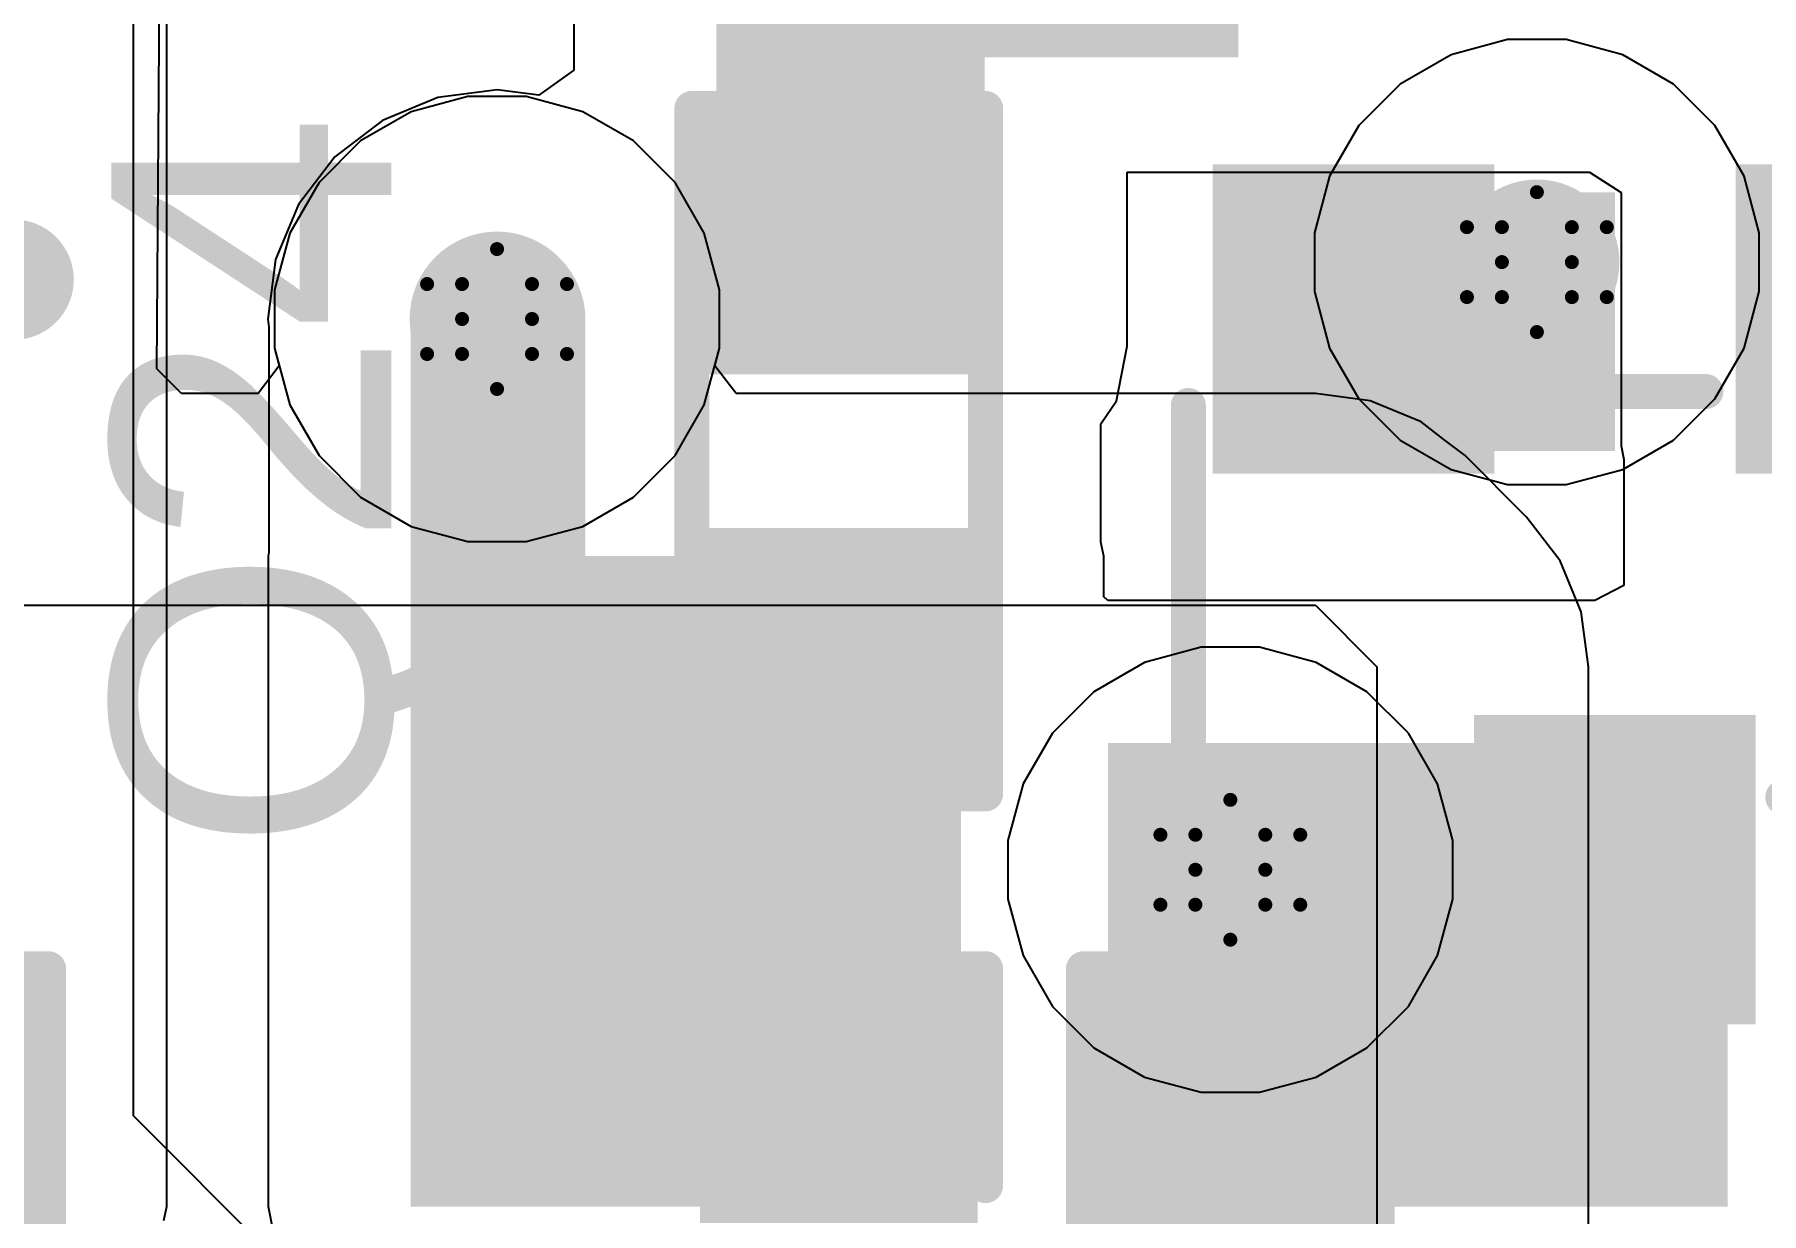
# Model space of a CAD drawing. Header units: inches. Extents: x -3 to 5437, y -3 to 5435.
# Drawn here: x 142.06 to 148.33, y 35.43 to 39.72 of the extents above; entities that cross this region are included whole.
import ezdxf

# ---------------------------------------------------------------- set-up
doc = ezdxf.new("R2010")
doc.units = ezdxf.units.IN
for name, color, linetype in [('Bottom Layer', 5, 'Continuous'), ('Bottom Solder', 6, 'Continuous'), ('Drill Drawing', 1, 'Continuous'), ('GND', 16, 'Continuous'), ('PWR', 76, 'Continuous'), ('Top Layer', 1, 'Continuous'), ('Top Overlay', 2, 'Continuous'), ('Top Paste', 8, 'Continuous'), ('Top Solder', 216, 'Continuous'), ('Via Holes', 16, 'Continuous')]:
    doc.layers.add(name, color=color, linetype=linetype)
doc.styles.add('Arial', font='', dxfattribs={"height": 0.2})
doc.styles.get('Arial').set_extended_font_data('Arial')

# ---------------------------------------------------------------- blocks, each defined once
blk = doc.blocks.new('RES_0603_290')
at = {"layer": 'Top Layer'}
for points in [[(-0.381, 0.4445), (-0.381, -0.4445), (-1.143, -0.4445), (-1.143, 0.4445)], [(1.143, 0.4445), (1.143, -0.4445), (0.381, -0.4445), (0.381, 0.4445)]]:
    blk.add_hatch(color=1, dxfattribs=at).paths.add_polyline_path(points)
at = {"layer": 'Top Paste'}
for points in [[(-0.381, 0.4445), (-0.381, -0.4445), (-1.143, -0.4445), (-1.143, 0.4445)], [(1.143, 0.4445), (1.143, -0.4445), (0.381, -0.4445), (0.381, 0.4445)]]:
    blk.add_hatch(color=8, dxfattribs=at).paths.add_polyline_path(points)
at = {"layer": 'Top Solder'}
for points in [[(-0.2794, 0.5461), (-0.2794, -0.5461), (-1.2446, -0.5461), (-1.2446, 0.5461)], [(1.2446, 0.5461), (1.2446, -0.5461), (0.2794, -0.5461), (0.2794, 0.5461)]]:
    blk.add_hatch(color=216, dxfattribs=at).paths.add_polyline_path(points)
at = {"layer": 'Top Overlay'}
for points in [[(-1.2446, -0.5334, 0.127, 0.127, 0), (-1.2446, 0.5334, 0.127, 0.127, 0)], [(1.2446, 0.5334, 0.127, 0.127, 0), (-1.2446, 0.5334, 0.127, 0.127, 0)], [(1.2446, -0.5334, 0.127, 0.127, 0), (1.2446, 0.5334, 0.127, 0.127, 0)], [(1.2446, -0.5334, 0.127, 0.127, 0), (-1.2446, -0.5334, 0.127, 0.127, 0)]]:
    blk.add_lwpolyline(points, format="xyseb", dxfattribs=at)
for points in [[(-1.27635, 0.5334, 0.0635, 0.0635, 1), (-1.21285, 0.5334, 0.0635, 0.0635, 1)], [(-1.27635, 0.5334, 0.0635, 0.0635, 1), (-1.21285, 0.5334, 0.0635, 0.0635, 1)], [(1.21285, 0.5334, 0.0635, 0.0635, 1), (1.27635, 0.5334, 0.0635, 0.0635, 1)], [(1.21285, 0.5334, 0.0635, 0.0635, 1), (1.27635, 0.5334, 0.0635, 0.0635, 1)], [(-1.27635, -0.5334, 0.0635, 0.0635, 1), (-1.21285, -0.5334, 0.0635, 0.0635, 1)], [(-1.27635, -0.5334, 0.0635, 0.0635, 1), (-1.21285, -0.5334, 0.0635, 0.0635, 1)], [(1.21285, -0.5334, 0.0635, 0.0635, 1), (1.27635, -0.5334, 0.0635, 0.0635, 1)], [(1.21285, -0.5334, 0.0635, 0.0635, 1), (1.27635, -0.5334, 0.0635, 0.0635, 1)]]:
    blk.add_lwpolyline(points, format="xyseb", close=True, dxfattribs=at)
blk = doc.blocks.new('SOT_23_315')
at = {"layer": 'Top Layer'}
for points in [[(-0.41, 1.46), (0.41, 1.46), (0.41, 0.54), (-0.41, 0.54)], [(-1.36, -0.54), (-0.54, -0.54), (-0.54, -1.46), (-1.36, -1.46)], [(0.54, -0.54), (1.36, -0.54), (1.36, -1.46), (0.54, -1.46)]]:
    blk.add_hatch(color=1, dxfattribs=at).paths.add_polyline_path(points)
at = {"layer": 'Top Paste'}
for points in [[(-0.41, 1.46), (0.41, 1.46), (0.41, 0.54), (-0.41, 0.54)], [(-1.36, -0.54), (-0.54, -0.54), (-0.54, -1.46), (-1.36, -1.46)], [(0.54, -0.54), (1.36, -0.54), (1.36, -1.46), (0.54, -1.46)]]:
    blk.add_hatch(color=8, dxfattribs=at).paths.add_polyline_path(points)
at = {"layer": 'Top Solder'}
for points in [[(-0.5116, 1.5616), (0.5116, 1.5616), (0.5116, 0.4384), (-0.5116, 0.4384)], [(-1.4616, -0.4384), (-0.4384, -0.4384), (-0.4384, -1.5616), (-1.4616, -1.5616)], [(0.4384, -0.4384), (1.4616, -0.4384), (1.4616, -1.5616), (0.4384, -1.5616)]]:
    blk.add_hatch(color=216, dxfattribs=at).paths.add_polyline_path(points)
at = {"layer": 'Top Overlay'}
for points in [[(-0.6096, 0.7366, 0.127, 0.127, 0), (-1.5494, 0.7366, 0.127, 0.127, 0)], [(-1.5494, 0.7366, 0.127, 0.127, 0), (-1.5494, -0.6858, 0.127, 0.127, 0)], [(1.5494, 0.7366, 0.127, 0.127, 0), (0.6096, 0.7366, 0.127, 0.127, 0)], [(1.5494, 0.7366, 0.127, 0.127, 0), (1.5494, -0.6858, 0.127, 0.127, 0)], [(0.3302, -0.7366, 0.127, 0.127, 0), (-0.3302, -0.7366, 0.127, 0.127, 0)]]:
    blk.add_lwpolyline(points, format="xyseb", dxfattribs=at)
for points in [[(-1.5812, 0.7366, 0.0635, 0.0635, 1), (-1.5176, 0.7366, 0.0635, 0.0635, 1)], [(-1.5812, 0.7366, 0.0635, 0.0635, 1), (-1.5176, 0.7366, 0.0635, 0.0635, 1)], [(-0.6413, 0.7366, 0.0635, 0.0635, 1), (-0.5778, 0.7366, 0.0635, 0.0635, 1)], [(0.5778, 0.7366, 0.0635, 0.0635, 1), (0.6413, 0.7366, 0.0635, 0.0635, 1)], [(1.5176, 0.7366, 0.0635, 0.0635, 1), (1.5812, 0.7366, 0.0635, 0.0635, 1)], [(1.5176, 0.7366, 0.0635, 0.0635, 1), (1.5812, 0.7366, 0.0635, 0.0635, 1)], [(-1.5812, -0.6858, 0.0635, 0.0635, 1), (-1.5176, -0.6858, 0.0635, 0.0635, 1)], [(1.5176, -0.6858, 0.0635, 0.0635, 1), (1.5812, -0.6858, 0.0635, 0.0635, 1)], [(-0.3619, -0.7366, 0.0635, 0.0635, 1), (-0.2984, -0.7366, 0.0635, 0.0635, 1)], [(0.2984, -0.7366, 0.0635, 0.0635, 1), (0.3619, -0.7366, 0.0635, 0.0635, 1)], [(-1.6356, -1.143, 0.254, 0.254, 1), (-1.8188, -1.143, 0.254, 0.254, 1)], [(-1.8823, -1.143, 0.127, 0.127, 1), (-1.7553, -1.143, 0.127, 0.127, 1)], [(-1.6991, -1.143, 0.127, 0.127, 1), (-1.5721, -1.143, 0.127, 0.127, 1)]]:
    blk.add_lwpolyline(points, format="xyseb", close=True, dxfattribs=at)
blk = doc.blocks.new('SOT_23_316')
at = {"layer": 'Top Layer'}
for points in [[(-0.41, 1.46), (0.41, 1.46), (0.41, 0.54), (-0.41, 0.54)], [(-1.36, -0.54), (-0.54, -0.54), (-0.54, -1.46), (-1.36, -1.46)], [(0.54, -0.54), (1.36, -0.54), (1.36, -1.46), (0.54, -1.46)]]:
    blk.add_hatch(color=1, dxfattribs=at).paths.add_polyline_path(points)
at = {"layer": 'Top Paste'}
for points in [[(-0.41, 1.46), (0.41, 1.46), (0.41, 0.54), (-0.41, 0.54)], [(-1.36, -0.54), (-0.54, -0.54), (-0.54, -1.46), (-1.36, -1.46)], [(0.54, -0.54), (1.36, -0.54), (1.36, -1.46), (0.54, -1.46)]]:
    blk.add_hatch(color=8, dxfattribs=at).paths.add_polyline_path(points)
at = {"layer": 'Top Solder'}
for points in [[(-0.5116, 1.5616), (0.5116, 1.5616), (0.5116, 0.4384), (-0.5116, 0.4384)], [(-1.4616, -0.4384), (-0.4384, -0.4384), (-0.4384, -1.5616), (-1.4616, -1.5616)], [(0.4384, -0.4384), (1.4616, -0.4384), (1.4616, -1.5616), (0.4384, -1.5616)]]:
    blk.add_hatch(color=216, dxfattribs=at).paths.add_polyline_path(points)
at = {"layer": 'Top Overlay'}
for points in [[(-0.6096, 0.7366, 0.127, 0.127, 0), (-1.5494, 0.7366, 0.127, 0.127, 0)], [(-1.5494, 0.7366, 0.127, 0.127, 0), (-1.5494, -0.6858, 0.127, 0.127, 0)], [(1.5494, 0.7366, 0.127, 0.127, 0), (0.6096, 0.7366, 0.127, 0.127, 0)], [(1.5494, 0.7366, 0.127, 0.127, 0), (1.5494, -0.6858, 0.127, 0.127, 0)], [(0.3302, -0.7366, 0.127, 0.127, 0), (-0.3302, -0.7366, 0.127, 0.127, 0)]]:
    blk.add_lwpolyline(points, format="xyseb", dxfattribs=at)
for points in [[(-1.5812, 0.7366, 0.0635, 0.0635, 1), (-1.5176, 0.7366, 0.0635, 0.0635, 1)], [(-1.5812, 0.7366, 0.0635, 0.0635, 1), (-1.5176, 0.7366, 0.0635, 0.0635, 1)], [(-0.6413, 0.7366, 0.0635, 0.0635, 1), (-0.5778, 0.7366, 0.0635, 0.0635, 1)], [(0.5778, 0.7366, 0.0635, 0.0635, 1), (0.6413, 0.7366, 0.0635, 0.0635, 1)], [(1.5176, 0.7366, 0.0635, 0.0635, 1), (1.5812, 0.7366, 0.0635, 0.0635, 1)], [(1.5176, 0.7366, 0.0635, 0.0635, 1), (1.5812, 0.7366, 0.0635, 0.0635, 1)], [(-1.5812, -0.6858, 0.0635, 0.0635, 1), (-1.5176, -0.6858, 0.0635, 0.0635, 1)], [(1.5176, -0.6858, 0.0635, 0.0635, 1), (1.5812, -0.6858, 0.0635, 0.0635, 1)], [(-0.3619, -0.7366, 0.0635, 0.0635, 1), (-0.2984, -0.7366, 0.0635, 0.0635, 1)], [(0.2984, -0.7366, 0.0635, 0.0635, 1), (0.3619, -0.7366, 0.0635, 0.0635, 1)], [(-1.6356, -1.143, 0.254, 0.254, 1), (-1.8188, -1.143, 0.254, 0.254, 1)], [(-1.8823, -1.143, 0.127, 0.127, 1), (-1.7553, -1.143, 0.127, 0.127, 1)], [(-1.6991, -1.143, 0.127, 0.127, 1), (-1.5721, -1.143, 0.127, 0.127, 1)]]:
    blk.add_lwpolyline(points, format="xyseb", close=True, dxfattribs=at)
blk = doc.blocks.new('SOT_23_403')
at = {"layer": 'Top Layer'}
for points in [[(-0.41, 1.46), (0.41, 1.46), (0.41, 0.54), (-0.41, 0.54)], [(-1.36, -0.54), (-0.54, -0.54), (-0.54, -1.46), (-1.36, -1.46)], [(0.54, -0.54), (1.36, -0.54), (1.36, -1.46), (0.54, -1.46)]]:
    blk.add_hatch(color=1, dxfattribs=at).paths.add_polyline_path(points)
at = {"layer": 'Top Paste'}
for points in [[(-0.41, 1.46), (0.41, 1.46), (0.41, 0.54), (-0.41, 0.54)], [(-1.36, -0.54), (-0.54, -0.54), (-0.54, -1.46), (-1.36, -1.46)], [(0.54, -0.54), (1.36, -0.54), (1.36, -1.46), (0.54, -1.46)]]:
    blk.add_hatch(color=8, dxfattribs=at).paths.add_polyline_path(points)
at = {"layer": 'Top Solder'}
for points in [[(-0.5116, 1.5616), (0.5116, 1.5616), (0.5116, 0.4384), (-0.5116, 0.4384)], [(-1.4616, -0.4384), (-0.4384, -0.4384), (-0.4384, -1.5616), (-1.4616, -1.5616)], [(0.4384, -0.4384), (1.4616, -0.4384), (1.4616, -1.5616), (0.4384, -1.5616)]]:
    blk.add_hatch(color=216, dxfattribs=at).paths.add_polyline_path(points)
at = {"layer": 'Top Overlay'}
for points in [[(-0.6096, 0.7366, 0.127, 0.127, 0), (-1.5494, 0.7366, 0.127, 0.127, 0)], [(-1.5494, 0.7366, 0.127, 0.127, 0), (-1.5494, -0.6858, 0.127, 0.127, 0)], [(1.5494, 0.7366, 0.127, 0.127, 0), (0.6096, 0.7366, 0.127, 0.127, 0)], [(1.5494, 0.7366, 0.127, 0.127, 0), (1.5494, -0.6858, 0.127, 0.127, 0)], [(0.3302, -0.7366, 0.127, 0.127, 0), (-0.3302, -0.7366, 0.127, 0.127, 0)]]:
    blk.add_lwpolyline(points, format="xyseb", dxfattribs=at)
for points in [[(-1.5812, 0.7366, 0.0635, 0.0635, 1), (-1.5176, 0.7366, 0.0635, 0.0635, 1)], [(-1.5812, 0.7366, 0.0635, 0.0635, 1), (-1.5176, 0.7366, 0.0635, 0.0635, 1)], [(-0.6413, 0.7366, 0.0635, 0.0635, 1), (-0.5778, 0.7366, 0.0635, 0.0635, 1)], [(0.5778, 0.7366, 0.0635, 0.0635, 1), (0.6413, 0.7366, 0.0635, 0.0635, 1)], [(1.5176, 0.7366, 0.0635, 0.0635, 1), (1.5812, 0.7366, 0.0635, 0.0635, 1)], [(1.5176, 0.7366, 0.0635, 0.0635, 1), (1.5812, 0.7366, 0.0635, 0.0635, 1)], [(-1.5812, -0.6858, 0.0635, 0.0635, 1), (-1.5176, -0.6858, 0.0635, 0.0635, 1)], [(1.5176, -0.6858, 0.0635, 0.0635, 1), (1.5812, -0.6858, 0.0635, 0.0635, 1)], [(-0.3619, -0.7366, 0.0635, 0.0635, 1), (-0.2984, -0.7366, 0.0635, 0.0635, 1)], [(0.2984, -0.7366, 0.0635, 0.0635, 1), (0.3619, -0.7366, 0.0635, 0.0635, 1)], [(-1.6356, -1.143, 0.254, 0.254, 1), (-1.8188, -1.143, 0.254, 0.254, 1)], [(-1.8823, -1.143, 0.127, 0.127, 1), (-1.7553, -1.143, 0.127, 0.127, 1)], [(-1.6991, -1.143, 0.127, 0.127, 1), (-1.5721, -1.143, 0.127, 0.127, 1)]]:
    blk.add_lwpolyline(points, format="xyseb", close=True, dxfattribs=at)
blk = doc.blocks.new('RES_0603_428')
at = {"layer": 'Top Layer'}
for points in [[(-0.381, 0.4445), (-0.381, -0.4445), (-1.143, -0.4445), (-1.143, 0.4445)], [(1.143, 0.4445), (1.143, -0.4445), (0.381, -0.4445), (0.381, 0.4445)]]:
    blk.add_hatch(color=1, dxfattribs=at).paths.add_polyline_path(points)
at = {"layer": 'Top Paste'}
for points in [[(-0.381, 0.4445), (-0.381, -0.4445), (-1.143, -0.4445), (-1.143, 0.4445)], [(1.143, 0.4445), (1.143, -0.4445), (0.381, -0.4445), (0.381, 0.4445)]]:
    blk.add_hatch(color=8, dxfattribs=at).paths.add_polyline_path(points)
at = {"layer": 'Top Solder'}
for points in [[(-0.2794, 0.5461), (-0.2794, -0.5461), (-1.2446, -0.5461), (-1.2446, 0.5461)], [(1.2446, 0.5461), (1.2446, -0.5461), (0.2794, -0.5461), (0.2794, 0.5461)]]:
    blk.add_hatch(color=216, dxfattribs=at).paths.add_polyline_path(points)
at = {"layer": 'Top Overlay'}
for points in [[(-1.2446, -0.5334, 0.127, 0.127, 0), (-1.2446, 0.5334, 0.127, 0.127, 0)], [(1.2446, 0.5334, 0.127, 0.127, 0), (-1.2446, 0.5334, 0.127, 0.127, 0)], [(1.2446, -0.5334, 0.127, 0.127, 0), (1.2446, 0.5334, 0.127, 0.127, 0)], [(1.2446, -0.5334, 0.127, 0.127, 0), (-1.2446, -0.5334, 0.127, 0.127, 0)]]:
    blk.add_lwpolyline(points, format="xyseb", dxfattribs=at)
for points in [[(-1.27635, 0.5334, 0.0635, 0.0635, 1), (-1.21285, 0.5334, 0.0635, 0.0635, 1)], [(-1.27635, 0.5334, 0.0635, 0.0635, 1), (-1.21285, 0.5334, 0.0635, 0.0635, 1)], [(1.21285, 0.5334, 0.0635, 0.0635, 1), (1.27635, 0.5334, 0.0635, 0.0635, 1)], [(1.21285, 0.5334, 0.0635, 0.0635, 1), (1.27635, 0.5334, 0.0635, 0.0635, 1)], [(-1.27635, -0.5334, 0.0635, 0.0635, 1), (-1.21285, -0.5334, 0.0635, 0.0635, 1)], [(-1.27635, -0.5334, 0.0635, 0.0635, 1), (-1.21285, -0.5334, 0.0635, 0.0635, 1)], [(1.21285, -0.5334, 0.0635, 0.0635, 1), (1.27635, -0.5334, 0.0635, 0.0635, 1)], [(1.21285, -0.5334, 0.0635, 0.0635, 1), (1.27635, -0.5334, 0.0635, 0.0635, 1)]]:
    blk.add_lwpolyline(points, format="xyseb", close=True, dxfattribs=at)
blk = doc.blocks.new('RES_0603_431')
at = {"layer": 'Top Layer'}
for points in [[(-0.381, 0.4445), (-0.381, -0.4445), (-1.143, -0.4445), (-1.143, 0.4445)], [(1.143, 0.4445), (1.143, -0.4445), (0.381, -0.4445), (0.381, 0.4445)]]:
    blk.add_hatch(color=1, dxfattribs=at).paths.add_polyline_path(points)
at = {"layer": 'Top Paste'}
for points in [[(-0.381, 0.4445), (-0.381, -0.4445), (-1.143, -0.4445), (-1.143, 0.4445)], [(1.143, 0.4445), (1.143, -0.4445), (0.381, -0.4445), (0.381, 0.4445)]]:
    blk.add_hatch(color=8, dxfattribs=at).paths.add_polyline_path(points)
at = {"layer": 'Top Solder'}
for points in [[(-0.2794, 0.5461), (-0.2794, -0.5461), (-1.2446, -0.5461), (-1.2446, 0.5461)], [(1.2446, 0.5461), (1.2446, -0.5461), (0.2794, -0.5461), (0.2794, 0.5461)]]:
    blk.add_hatch(color=216, dxfattribs=at).paths.add_polyline_path(points)
at = {"layer": 'Top Overlay'}
for points in [[(-1.2446, -0.5334, 0.127, 0.127, 0), (-1.2446, 0.5334, 0.127, 0.127, 0)], [(1.2446, 0.5334, 0.127, 0.127, 0), (-1.2446, 0.5334, 0.127, 0.127, 0)], [(1.2446, -0.5334, 0.127, 0.127, 0), (1.2446, 0.5334, 0.127, 0.127, 0)], [(1.2446, -0.5334, 0.127, 0.127, 0), (-1.2446, -0.5334, 0.127, 0.127, 0)]]:
    blk.add_lwpolyline(points, format="xyseb", dxfattribs=at)
for points in [[(-1.27635, 0.5334, 0.0635, 0.0635, 1), (-1.21285, 0.5334, 0.0635, 0.0635, 1)], [(-1.27635, 0.5334, 0.0635, 0.0635, 1), (-1.21285, 0.5334, 0.0635, 0.0635, 1)], [(1.21285, 0.5334, 0.0635, 0.0635, 1), (1.27635, 0.5334, 0.0635, 0.0635, 1)], [(1.21285, 0.5334, 0.0635, 0.0635, 1), (1.27635, 0.5334, 0.0635, 0.0635, 1)], [(-1.27635, -0.5334, 0.0635, 0.0635, 1), (-1.21285, -0.5334, 0.0635, 0.0635, 1)], [(-1.27635, -0.5334, 0.0635, 0.0635, 1), (-1.21285, -0.5334, 0.0635, 0.0635, 1)], [(1.21285, -0.5334, 0.0635, 0.0635, 1), (1.27635, -0.5334, 0.0635, 0.0635, 1)], [(1.21285, -0.5334, 0.0635, 0.0635, 1), (1.27635, -0.5334, 0.0635, 0.0635, 1)]]:
    blk.add_lwpolyline(points, format="xyseb", close=True, dxfattribs=at)
blk = doc.blocks.new('C__0603_470')
at = {"layer": 'Top Layer'}
for points in [[(-0.381, 0.4445), (-0.381, -0.4445), (-1.143, -0.4445), (-1.143, 0.4445)], [(1.143, 0.4445), (1.143, -0.4445), (0.381, -0.4445), (0.381, 0.4445)]]:
    blk.add_hatch(color=1, dxfattribs=at).paths.add_polyline_path(points)
at = {"layer": 'Top Paste'}
for points in [[(-0.381, 0.4445), (-0.381, -0.4445), (-1.143, -0.4445), (-1.143, 0.4445)], [(1.143, 0.4445), (1.143, -0.4445), (0.381, -0.4445), (0.381, 0.4445)]]:
    blk.add_hatch(color=8, dxfattribs=at).paths.add_polyline_path(points)
at = {"layer": 'Top Solder'}
for points in [[(-0.321, 0.5045), (-0.321, -0.5045), (-1.203, -0.5045), (-1.203, 0.5045)], [(1.203, 0.5045), (1.203, -0.5045), (0.321, -0.5045), (0.321, 0.5045)]]:
    blk.add_hatch(color=216, dxfattribs=at).paths.add_polyline_path(points)
at = {"layer": 'Top Overlay'}
for points in [[(-1.2446, -0.5334, 0.127, 0.127, 0), (-1.2446, 0.5334, 0.127, 0.127, 0)], [(-0.4572, 0.5334, 0.127, 0.127, 0), (-1.2446, 0.5334, 0.127, 0.127, 0)], [(1.2446, 0.5334, 0.127, 0.127, 0), (0.4572, 0.5334, 0.127, 0.127, 0)], [(1.2446, -0.5334, 0.127, 0.127, 0), (1.2446, 0.5334, 0.127, 0.127, 0)], [(-0.4572, -0.5334, 0.127, 0.127, 0), (-1.2446, -0.5334, 0.127, 0.127, 0)], [(1.2446, -0.5334, 0.127, 0.127, 0), (0.4572, -0.5334, 0.127, 0.127, 0)]]:
    blk.add_lwpolyline(points, format="xyseb", dxfattribs=at)
for points in [[(-1.2764, 0.5334, 0.0635, 0.0635, 1), (-1.2128, 0.5334, 0.0635, 0.0635, 1)], [(-1.2764, 0.5334, 0.0635, 0.0635, 1), (-1.2128, 0.5334, 0.0635, 0.0635, 1)], [(-0.4889, 0.5334, 0.0635, 0.0635, 1), (-0.4254, 0.5334, 0.0635, 0.0635, 1)], [(0.4254, 0.5334, 0.0635, 0.0635, 1), (0.4889, 0.5334, 0.0635, 0.0635, 1)], [(1.2128, 0.5334, 0.0635, 0.0635, 1), (1.2764, 0.5334, 0.0635, 0.0635, 1)], [(1.2128, 0.5334, 0.0635, 0.0635, 1), (1.2764, 0.5334, 0.0635, 0.0635, 1)], [(-1.2764, -0.5334, 0.0635, 0.0635, 1), (-1.2128, -0.5334, 0.0635, 0.0635, 1)], [(-1.2764, -0.5334, 0.0635, 0.0635, 1), (-1.2128, -0.5334, 0.0635, 0.0635, 1)], [(-0.4889, -0.5334, 0.0635, 0.0635, 1), (-0.4254, -0.5334, 0.0635, 0.0635, 1)], [(0.4254, -0.5334, 0.0635, 0.0635, 1), (0.4889, -0.5334, 0.0635, 0.0635, 1)], [(1.2128, -0.5334, 0.0635, 0.0635, 1), (1.2764, -0.5334, 0.0635, 0.0635, 1)], [(1.2128, -0.5334, 0.0635, 0.0635, 1), (1.2764, -0.5334, 0.0635, 0.0635, 1)]]:
    blk.add_lwpolyline(points, format="xyseb", close=True, dxfattribs=at)

msp = doc.modelspace()

# ---------------------------------------------------------------- hatches: boundary and pattern name
at = {"layer": 'Bottom Layer'}
h = msp.add_hatch(color=5, dxfattribs=at)
edge = h.paths.add_edge_path()
edge.add_arc((147.5157, 38.8889), 0.3, 0, 360)
h = msp.add_hatch(color=5, dxfattribs=at)
edge = h.paths.add_edge_path()
edge.add_arc((143.7386, 38.6823), 0.3, 0, 360)
h = msp.add_hatch(color=5, dxfattribs=at)
edge = h.paths.add_edge_path()
edge.add_arc((146.4022, 36.6823), 0.3, 0, 360)
at = {"layer": 'Bottom Solder'}
h = msp.add_hatch(color=6, dxfattribs=at)
edge = h.paths.add_edge_path()
edge.add_arc((147.5157, 38.8889), 0.15, 0, 360)
h = msp.add_hatch(color=6, dxfattribs=at)
edge = h.paths.add_edge_path()
edge.add_arc((146.4022, 36.6823), 0.15, 0, 360)
at = {"layer": 'GND'}
h = msp.add_hatch(color=16, dxfattribs=at)
edge = h.paths.add_edge_path()
edge.add_arc((147.5157, 38.8889), 0.3, 0, 360)
h = msp.add_hatch(color=16, dxfattribs=at)
edge = h.paths.add_edge_path()
edge.add_arc((143.7386, 38.6823), 0.3, 0, 360)
h = msp.add_hatch(color=16, dxfattribs=at)
edge = h.paths.add_edge_path()
edge.add_arc((146.4022, 36.6823), 0.3, 0, 360)
at = {"layer": 'PWR'}
h = msp.add_hatch(color=76, dxfattribs=at)
edge = h.paths.add_edge_path()
edge.add_arc((147.5157, 38.8889), 0.3, 0, 360)
h = msp.add_hatch(color=76, dxfattribs=at)
edge = h.paths.add_edge_path()
edge.add_arc((143.7386, 38.6823), 0.3, 0, 360)
h = msp.add_hatch(color=76, dxfattribs=at)
edge = h.paths.add_edge_path()
edge.add_arc((146.4022, 36.6823), 0.3, 0, 360)
at = {"layer": 'Top Layer'}
for points in [[(144.5353, 38.5835), (145.5096, 38.5835), (145.5096, 40.6537), (144.5353, 40.6537)], [(146.4392, 38.2025), (147.7992, 38.2025), (147.7992, 39.1423), (146.4392, 39.1423)], [(143.4249, 35.4593), (145.4243, 35.4593), (145.4243, 37.8215), (143.4249, 37.8215)], [(145.9577, 35.4593), (148.2092, 35.4593), (148.2092, 37.1423), (145.9577, 37.1423)]]:
    msp.add_hatch(color=1, dxfattribs=at).paths.add_polyline_path(points)
h = msp.add_hatch(color=1, dxfattribs=at)
edge = h.paths.add_edge_path()
edge.add_arc((147.5157, 38.8889), 0.3, 0, 360)
h = msp.add_hatch(color=1, dxfattribs=at)
edge = h.paths.add_edge_path()
edge.add_arc((143.7386, 38.6823), 0.3, 0, 360)
h = msp.add_hatch(color=1, dxfattribs=at)
edge = h.paths.add_edge_path()
edge.add_arc((146.4022, 36.6823), 0.3, 0, 360)
at = {"layer": 'Top Solder'}
h = msp.add_hatch(color=216, dxfattribs=at)
edge = h.paths.add_edge_path()
edge.add_arc((147.5157, 38.8889), 0.15, 0, 360)
h = msp.add_hatch(color=216, dxfattribs=at)
edge = h.paths.add_edge_path()
edge.add_arc((146.4022, 36.6823), 0.15, 0, 360)
at = {"layer": 'Via Holes'}
h = msp.add_hatch(color=7, dxfattribs=at)
edge = h.paths.add_edge_path()
edge.add_arc((147.5157, 38.8889), 0.15, 0, 360)
h = msp.add_hatch(color=7, dxfattribs=at)
edge = h.paths.add_edge_path()
edge.add_arc((143.7386, 38.6823), 0.15, 0, 360)
h = msp.add_hatch(color=7, dxfattribs=at)
edge = h.paths.add_edge_path()
edge.add_arc((146.4022, 36.6823), 0.15, 0, 360)

# ---------------------------------------------------------------- linework, layer by layer
at = {"layer": 'Bottom Layer'}
for p, q in [((142.5034, 38.5015), (142.54, 44.0499)), ((143.6322, 39.4903), (143.4267, 39.4352)), ((143.845, 39.4903), (143.6322, 39.4903)), ((144.0505, 39.4352), (143.845, 39.4903)), ((143.4267, 39.4352), (143.2425, 39.3289)), ((144.2347, 39.3289), (144.0505, 39.4352)), ((143.2425, 39.3289), (143.092, 39.1784)), ((144.3852, 39.1784), (144.2347, 39.3289)), ((143.092, 39.1784), (142.9857, 38.9942)), ((144.4915, 38.9942), (144.3852, 39.1784)), ((142.9857, 38.9942), (142.9306, 38.7887)), ((144.5466, 38.7887), (144.4915, 38.9942)), ((142.9306, 38.7887), (142.9306, 38.5759)), ((144.5466, 38.5759), (144.5466, 38.7887)), ((142.9306, 38.5759), (142.9477, 38.5121)), ((144.5295, 38.5121), (144.5466, 38.5759)), ((142.5929, 38.4114), (142.5034, 38.5015)), ((142.9477, 38.5121), (142.8704, 38.4114)), ((144.6068, 38.4114), (144.5295, 38.5121)), ((142.8704, 38.4114), (142.5929, 38.4114)), ((146.7113, 38.4114), (144.6068, 38.4114)), ((146.9102, 38.3852), (146.7113, 38.4114)), ((147.0956, 38.3084), (146.9102, 38.3852)), ((147.1783, 38.2449), (147.0956, 38.3084)), ((147.2547, 38.1863), (147.1783, 38.2449)), ((147.4777, 37.9633), (147.2547, 38.1863)), ((147.2547, 38.1863), (147.2547, 38.1863)), ((147.5999, 37.8041), (147.4777, 37.9633)), ((147.4777, 37.9633), (147.4777, 37.9633)), ((147.6766, 37.6187), (147.5999, 37.8041)), ((147.5999, 37.8041), (147.5999, 37.8041)), ((141.9875, 37.6428), (146.7113, 37.6428)), ((146.7113, 37.6428), (146.9342, 37.4198)), ((147.7028, 37.4198), (147.6766, 37.6187)), ((146.9342, 37.4198), (146.9342, 34.7721)), ((147.7028, 34.7721), (147.7028, 37.4198))]:
    msp.add_line(p, q, dxfattribs=at)
at = {"layer": 'Drill Drawing'}
for points in [[(147.3887, 39.0159, 0.0508, 0.0508, 0), (147.5157, 39.1429, 0.0508, 0.0508, 0)], [(147.5157, 39.1429, 0.0508, 0.0508, 0), (147.6427, 39.0159, 0.0508, 0.0508, 0)], [(147.2617, 39.0159, 0.0508, 0.0508, 0), (147.3887, 38.8889, 0.0508, 0.0508, 0)], [(147.2617, 39.0159, 0.0508, 0.0508, 0), (147.3887, 39.0159, 0.0508, 0.0508, 0)], [(147.6427, 39.0159, 0.0508, 0.0508, 0), (147.7697, 39.0159, 0.0508, 0.0508, 0)], [(147.6427, 38.8889, 0.0508, 0.0508, 0), (147.7697, 39.0159, 0.0508, 0.0508, 0)], [(143.6116, 38.8093, 0.0508, 0.0508, 0), (143.7386, 38.9363, 0.0508, 0.0508, 0)], [(143.7386, 38.9363, 0.0508, 0.0508, 0), (143.8656, 38.8093, 0.0508, 0.0508, 0)], [(147.2617, 38.7619, 0.0508, 0.0508, 0), (147.3887, 38.8889, 0.0508, 0.0508, 0)], [(147.6427, 38.8889, 0.0508, 0.0508, 0), (147.7697, 38.7619, 0.0508, 0.0508, 0)], [(143.4846, 38.8093, 0.0508, 0.0508, 0), (143.6116, 38.6823, 0.0508, 0.0508, 0)], [(143.4846, 38.8093, 0.0508, 0.0508, 0), (143.6116, 38.8093, 0.0508, 0.0508, 0)], [(143.8656, 38.8093, 0.0508, 0.0508, 0), (143.9926, 38.8093, 0.0508, 0.0508, 0)], [(143.8656, 38.6823, 0.0508, 0.0508, 0), (143.9926, 38.8093, 0.0508, 0.0508, 0)], [(147.2617, 38.7619, 0.0508, 0.0508, 0), (147.3887, 38.7619, 0.0508, 0.0508, 0)], [(147.3887, 38.7619, 0.0508, 0.0508, 0), (147.5157, 38.6349, 0.0508, 0.0508, 0)], [(147.5157, 38.6349, 0.0508, 0.0508, 0), (147.6427, 38.7619, 0.0508, 0.0508, 0)], [(147.6427, 38.7619, 0.0508, 0.0508, 0), (147.7697, 38.7619, 0.0508, 0.0508, 0)], [(143.4846, 38.5553, 0.0508, 0.0508, 0), (143.6116, 38.6823, 0.0508, 0.0508, 0)], [(143.8656, 38.6823, 0.0508, 0.0508, 0), (143.9926, 38.5553, 0.0508, 0.0508, 0)], [(143.4846, 38.5553, 0.0508, 0.0508, 0), (143.6116, 38.5553, 0.0508, 0.0508, 0)], [(143.6116, 38.5553, 0.0508, 0.0508, 0), (143.7386, 38.4283, 0.0508, 0.0508, 0)], [(143.7386, 38.4283, 0.0508, 0.0508, 0), (143.8656, 38.5553, 0.0508, 0.0508, 0)], [(143.8656, 38.5553, 0.0508, 0.0508, 0), (143.9926, 38.5553, 0.0508, 0.0508, 0)], [(146.2752, 36.8093, 0.0508, 0.0508, 0), (146.4022, 36.9363, 0.0508, 0.0508, 0)], [(146.4022, 36.9363, 0.0508, 0.0508, 0), (146.5292, 36.8093, 0.0508, 0.0508, 0)], [(146.1482, 36.8093, 0.0508, 0.0508, 0), (146.2752, 36.6823, 0.0508, 0.0508, 0)], [(146.1482, 36.8093, 0.0508, 0.0508, 0), (146.2752, 36.8093, 0.0508, 0.0508, 0)], [(146.5292, 36.8093, 0.0508, 0.0508, 0), (146.6562, 36.8093, 0.0508, 0.0508, 0)], [(146.5292, 36.6823, 0.0508, 0.0508, 0), (146.6562, 36.8093, 0.0508, 0.0508, 0)], [(146.1482, 36.5553, 0.0508, 0.0508, 0), (146.2752, 36.6823, 0.0508, 0.0508, 0)], [(146.5292, 36.6823, 0.0508, 0.0508, 0), (146.6562, 36.5553, 0.0508, 0.0508, 0)], [(146.1482, 36.5553, 0.0508, 0.0508, 0), (146.2752, 36.5553, 0.0508, 0.0508, 0)], [(146.2752, 36.5553, 0.0508, 0.0508, 0), (146.4022, 36.4283, 0.0508, 0.0508, 0)], [(146.4022, 36.4283, 0.0508, 0.0508, 0), (146.5292, 36.5553, 0.0508, 0.0508, 0)], [(146.5292, 36.5553, 0.0508, 0.0508, 0), (146.6562, 36.5553, 0.0508, 0.0508, 0)]]:
    msp.add_lwpolyline(points, format="xyseb", dxfattribs=at)
for points in [[(147.503, 39.1429, 0.0254, 0.0254, 1), (147.5284, 39.1429, 0.0254, 0.0254, 1)], [(147.503, 39.1429, 0.0254, 0.0254, 1), (147.5284, 39.1429, 0.0254, 0.0254, 1)], [(147.249, 39.0159, 0.0254, 0.0254, 1), (147.2744, 39.0159, 0.0254, 0.0254, 1)], [(147.249, 39.0159, 0.0254, 0.0254, 1), (147.2744, 39.0159, 0.0254, 0.0254, 1)], [(147.376, 39.0159, 0.0254, 0.0254, 1), (147.4014, 39.0159, 0.0254, 0.0254, 1)], [(147.376, 39.0159, 0.0254, 0.0254, 1), (147.4014, 39.0159, 0.0254, 0.0254, 1)], [(147.63, 39.0159, 0.0254, 0.0254, 1), (147.6554, 39.0159, 0.0254, 0.0254, 1)], [(147.63, 39.0159, 0.0254, 0.0254, 1), (147.6554, 39.0159, 0.0254, 0.0254, 1)], [(147.757, 39.0159, 0.0254, 0.0254, 1), (147.7824, 39.0159, 0.0254, 0.0254, 1)], [(147.757, 39.0159, 0.0254, 0.0254, 1), (147.7824, 39.0159, 0.0254, 0.0254, 1)], [(143.7259, 38.9363, 0.0254, 0.0254, 1), (143.7513, 38.9363, 0.0254, 0.0254, 1)], [(143.7259, 38.9363, 0.0254, 0.0254, 1), (143.7513, 38.9363, 0.0254, 0.0254, 1)], [(147.376, 38.8889, 0.0254, 0.0254, 1), (147.4014, 38.8889, 0.0254, 0.0254, 1)], [(147.376, 38.8889, 0.0254, 0.0254, 1), (147.4014, 38.8889, 0.0254, 0.0254, 1)], [(147.63, 38.8889, 0.0254, 0.0254, 1), (147.6554, 38.8889, 0.0254, 0.0254, 1)], [(147.63, 38.8889, 0.0254, 0.0254, 1), (147.6554, 38.8889, 0.0254, 0.0254, 1)], [(143.4719, 38.8093, 0.0254, 0.0254, 1), (143.4973, 38.8093, 0.0254, 0.0254, 1)], [(143.4719, 38.8093, 0.0254, 0.0254, 1), (143.4973, 38.8093, 0.0254, 0.0254, 1)], [(143.5989, 38.8093, 0.0254, 0.0254, 1), (143.6243, 38.8093, 0.0254, 0.0254, 1)], [(143.5989, 38.8093, 0.0254, 0.0254, 1), (143.6243, 38.8093, 0.0254, 0.0254, 1)], [(143.8529, 38.8093, 0.0254, 0.0254, 1), (143.8783, 38.8093, 0.0254, 0.0254, 1)], [(143.8529, 38.8093, 0.0254, 0.0254, 1), (143.8783, 38.8093, 0.0254, 0.0254, 1)], [(143.9799, 38.8093, 0.0254, 0.0254, 1), (144.0053, 38.8093, 0.0254, 0.0254, 1)], [(143.9799, 38.8093, 0.0254, 0.0254, 1), (144.0053, 38.8093, 0.0254, 0.0254, 1)], [(147.249, 38.7619, 0.0254, 0.0254, 1), (147.2744, 38.7619, 0.0254, 0.0254, 1)], [(147.249, 38.7619, 0.0254, 0.0254, 1), (147.2744, 38.7619, 0.0254, 0.0254, 1)], [(147.376, 38.7619, 0.0254, 0.0254, 1), (147.4014, 38.7619, 0.0254, 0.0254, 1)], [(147.376, 38.7619, 0.0254, 0.0254, 1), (147.4014, 38.7619, 0.0254, 0.0254, 1)], [(147.63, 38.7619, 0.0254, 0.0254, 1), (147.6554, 38.7619, 0.0254, 0.0254, 1)], [(147.63, 38.7619, 0.0254, 0.0254, 1), (147.6554, 38.7619, 0.0254, 0.0254, 1)], [(147.757, 38.7619, 0.0254, 0.0254, 1), (147.7824, 38.7619, 0.0254, 0.0254, 1)], [(147.757, 38.7619, 0.0254, 0.0254, 1), (147.7824, 38.7619, 0.0254, 0.0254, 1)], [(143.5989, 38.6823, 0.0254, 0.0254, 1), (143.6243, 38.6823, 0.0254, 0.0254, 1)], [(143.5989, 38.6823, 0.0254, 0.0254, 1), (143.6243, 38.6823, 0.0254, 0.0254, 1)], [(143.8529, 38.6823, 0.0254, 0.0254, 1), (143.8783, 38.6823, 0.0254, 0.0254, 1)], [(143.8529, 38.6823, 0.0254, 0.0254, 1), (143.8783, 38.6823, 0.0254, 0.0254, 1)], [(147.503, 38.6349, 0.0254, 0.0254, 1), (147.5284, 38.6349, 0.0254, 0.0254, 1)], [(147.503, 38.6349, 0.0254, 0.0254, 1), (147.5284, 38.6349, 0.0254, 0.0254, 1)], [(143.4719, 38.5553, 0.0254, 0.0254, 1), (143.4973, 38.5553, 0.0254, 0.0254, 1)], [(143.4719, 38.5553, 0.0254, 0.0254, 1), (143.4973, 38.5553, 0.0254, 0.0254, 1)], [(143.5989, 38.5553, 0.0254, 0.0254, 1), (143.6243, 38.5553, 0.0254, 0.0254, 1)], [(143.5989, 38.5553, 0.0254, 0.0254, 1), (143.6243, 38.5553, 0.0254, 0.0254, 1)], [(143.8529, 38.5553, 0.0254, 0.0254, 1), (143.8783, 38.5553, 0.0254, 0.0254, 1)], [(143.8529, 38.5553, 0.0254, 0.0254, 1), (143.8783, 38.5553, 0.0254, 0.0254, 1)], [(143.9799, 38.5553, 0.0254, 0.0254, 1), (144.0053, 38.5553, 0.0254, 0.0254, 1)], [(143.9799, 38.5553, 0.0254, 0.0254, 1), (144.0053, 38.5553, 0.0254, 0.0254, 1)], [(143.7259, 38.4283, 0.0254, 0.0254, 1), (143.7513, 38.4283, 0.0254, 0.0254, 1)], [(143.7259, 38.4283, 0.0254, 0.0254, 1), (143.7513, 38.4283, 0.0254, 0.0254, 1)], [(146.3895, 36.9363, 0.0254, 0.0254, 1), (146.4149, 36.9363, 0.0254, 0.0254, 1)], [(146.3895, 36.9363, 0.0254, 0.0254, 1), (146.4149, 36.9363, 0.0254, 0.0254, 1)], [(146.1355, 36.8093, 0.0254, 0.0254, 1), (146.1609, 36.8093, 0.0254, 0.0254, 1)], [(146.1355, 36.8093, 0.0254, 0.0254, 1), (146.1609, 36.8093, 0.0254, 0.0254, 1)], [(146.2625, 36.8093, 0.0254, 0.0254, 1), (146.2879, 36.8093, 0.0254, 0.0254, 1)], [(146.2625, 36.8093, 0.0254, 0.0254, 1), (146.2879, 36.8093, 0.0254, 0.0254, 1)], [(146.5165, 36.8093, 0.0254, 0.0254, 1), (146.5419, 36.8093, 0.0254, 0.0254, 1)], [(146.5165, 36.8093, 0.0254, 0.0254, 1), (146.5419, 36.8093, 0.0254, 0.0254, 1)], [(146.6435, 36.8093, 0.0254, 0.0254, 1), (146.6689, 36.8093, 0.0254, 0.0254, 1)], [(146.6435, 36.8093, 0.0254, 0.0254, 1), (146.6689, 36.8093, 0.0254, 0.0254, 1)], [(146.2625, 36.6823, 0.0254, 0.0254, 1), (146.2879, 36.6823, 0.0254, 0.0254, 1)], [(146.2625, 36.6823, 0.0254, 0.0254, 1), (146.2879, 36.6823, 0.0254, 0.0254, 1)], [(146.5165, 36.6823, 0.0254, 0.0254, 1), (146.5419, 36.6823, 0.0254, 0.0254, 1)], [(146.5165, 36.6823, 0.0254, 0.0254, 1), (146.5419, 36.6823, 0.0254, 0.0254, 1)], [(146.1355, 36.5553, 0.0254, 0.0254, 1), (146.1609, 36.5553, 0.0254, 0.0254, 1)], [(146.1355, 36.5553, 0.0254, 0.0254, 1), (146.1609, 36.5553, 0.0254, 0.0254, 1)], [(146.2625, 36.5553, 0.0254, 0.0254, 1), (146.2879, 36.5553, 0.0254, 0.0254, 1)], [(146.2625, 36.5553, 0.0254, 0.0254, 1), (146.2879, 36.5553, 0.0254, 0.0254, 1)], [(146.5165, 36.5553, 0.0254, 0.0254, 1), (146.5419, 36.5553, 0.0254, 0.0254, 1)], [(146.5165, 36.5553, 0.0254, 0.0254, 1), (146.5419, 36.5553, 0.0254, 0.0254, 1)], [(146.6435, 36.5553, 0.0254, 0.0254, 1), (146.6689, 36.5553, 0.0254, 0.0254, 1)], [(146.6435, 36.5553, 0.0254, 0.0254, 1), (146.6689, 36.5553, 0.0254, 0.0254, 1)], [(146.3895, 36.4283, 0.0254, 0.0254, 1), (146.4149, 36.4283, 0.0254, 0.0254, 1)], [(146.3895, 36.4283, 0.0254, 0.0254, 1), (146.4149, 36.4283, 0.0254, 0.0254, 1)]]:
    msp.add_lwpolyline(points, format="xyseb", close=True, dxfattribs=at)
at = {"layer": 'GND'}
for p, q in [((143.6322, 39.4903), (143.4267, 39.4352)), ((143.845, 39.4903), (143.6322, 39.4903)), ((144.0505, 39.4352), (143.845, 39.4903)), ((143.4267, 39.4352), (143.2425, 39.3289)), ((144.2347, 39.3289), (144.0505, 39.4352)), ((143.2425, 39.3289), (143.092, 39.1784)), ((144.3852, 39.1784), (144.2347, 39.3289)), ((143.092, 39.1784), (142.9857, 38.9942)), ((144.4915, 38.9942), (144.3852, 39.1784)), ((142.9857, 38.9942), (142.9306, 38.7887)), ((144.5466, 38.7887), (144.4915, 38.9942)), ((142.9306, 38.7887), (142.9306, 38.5759)), ((144.5466, 38.5759), (144.5466, 38.7887)), ((142.9306, 38.5759), (142.9857, 38.3704)), ((144.4915, 38.3704), (144.5466, 38.5759)), ((142.9857, 38.3704), (143.092, 38.1862)), ((144.3852, 38.1862), (144.4915, 38.3704)), ((143.092, 38.1862), (143.2425, 38.0358)), ((144.2347, 38.0358), (144.3852, 38.1862)), ((143.2425, 38.0358), (143.4267, 37.9294)), ((144.0505, 37.9294), (144.2347, 38.0358)), ((143.4267, 37.9294), (143.6322, 37.8743)), ((143.845, 37.8743), (144.0505, 37.9294)), ((143.6322, 37.8743), (143.845, 37.8743)), ((146.2959, 37.4903), (146.0904, 37.4352)), ((146.5086, 37.4903), (146.2959, 37.4903)), ((146.7141, 37.4352), (146.5086, 37.4903)), ((146.0904, 37.4352), (145.9061, 37.3289)), ((146.8984, 37.3289), (146.7141, 37.4352)), ((145.9061, 37.3289), (145.7557, 37.1784)), ((147.0488, 37.1784), (146.8984, 37.3289)), ((145.7557, 37.1784), (145.6493, 36.9942)), ((147.1552, 36.9942), (147.0488, 37.1784)), ((145.6493, 36.9942), (145.5942, 36.7887)), ((147.2102, 36.7887), (147.1552, 36.9942)), ((145.5942, 36.7887), (145.5942, 36.5759)), ((147.2102, 36.5759), (147.2102, 36.7887)), ((145.5942, 36.5759), (145.6493, 36.3704)), ((147.1552, 36.3704), (147.2102, 36.5759)), ((145.6493, 36.3704), (145.7557, 36.1862)), ((147.0488, 36.1862), (147.1552, 36.3704)), ((145.7557, 36.1862), (145.9061, 36.0357)), ((146.8984, 36.0357), (147.0488, 36.1862)), ((145.9061, 36.0357), (146.0904, 35.9294)), ((146.7141, 35.9294), (146.8984, 36.0357)), ((146.0904, 35.9294), (146.2959, 35.8743)), ((146.5086, 35.8743), (146.7141, 35.9294)), ((146.2959, 35.8743), (146.5086, 35.8743))]:
    msp.add_line(p, q, dxfattribs=at)
at = {"layer": 'PWR'}
for p, q in [((142.4178, 35.7886), (142.4178, 54.1274)), ((147.4093, 39.6969), (147.2038, 39.6418)), ((147.6221, 39.6969), (147.4093, 39.6969)), ((147.8276, 39.6418), (147.6221, 39.6969)), ((147.2038, 39.6418), (147.0196, 39.5355)), ((148.0118, 39.5355), (147.8276, 39.6418)), ((147.0196, 39.5355), (146.8691, 39.385)), ((148.1622, 39.385), (148.0118, 39.5355)), ((146.8691, 39.385), (146.7627, 39.2008)), ((148.2686, 39.2008), (148.1622, 39.385)), ((146.7627, 39.2008), (146.7077, 38.9953)), ((148.3237, 38.9953), (148.2686, 39.2008)), ((146.7077, 38.9953), (146.7077, 38.7825)), ((148.3237, 38.7825), (148.3237, 38.9953)), ((146.7077, 38.7825), (146.7627, 38.577)), ((148.2686, 38.577), (148.3237, 38.7825)), ((146.7627, 38.577), (146.8691, 38.3928)), ((148.1622, 38.3928), (148.2686, 38.577)), ((146.8691, 38.3928), (147.0196, 38.2423)), ((148.0118, 38.2423), (148.1622, 38.3928)), ((147.0196, 38.2423), (147.2038, 38.136)), ((147.8276, 38.136), (148.0118, 38.2423)), ((147.2038, 38.136), (147.4093, 38.0809)), ((147.4093, 38.0809), (147.6221, 38.0809)), ((147.6221, 38.0809), (147.8276, 38.136)), ((146.2959, 37.4903), (146.0904, 37.4352)), ((146.5086, 37.4903), (146.2959, 37.4903)), ((146.7141, 37.4352), (146.5086, 37.4903)), ((146.0904, 37.4352), (145.9061, 37.3289)), ((146.8984, 37.3289), (146.7141, 37.4352)), ((145.9061, 37.3289), (145.7557, 37.1784)), ((147.0488, 37.1784), (146.8984, 37.3289)), ((145.7557, 37.1784), (145.6493, 36.9942)), ((147.1552, 36.9942), (147.0488, 37.1784)), ((145.6493, 36.9942), (145.5942, 36.7887)), ((147.2102, 36.7887), (147.1552, 36.9942)), ((145.5942, 36.7887), (145.5942, 36.5759)), ((147.2102, 36.5759), (147.2102, 36.7887)), ((145.5942, 36.5759), (145.6493, 36.3704)), ((147.1552, 36.3704), (147.2102, 36.5759)), ((145.6493, 36.3704), (145.7557, 36.1862)), ((147.0488, 36.1862), (147.1552, 36.3704)), ((145.7557, 36.1862), (145.9061, 36.0357)), ((146.8984, 36.0357), (147.0488, 36.1862)), ((145.9061, 36.0357), (146.0904, 35.9294)), ((146.7141, 35.9294), (146.8984, 36.0357)), ((146.0904, 35.9294), (146.2959, 35.8743)), ((146.5086, 35.8743), (146.7141, 35.9294)), ((146.2959, 35.8743), (146.5086, 35.8743)), ((143.129, 35.0774), (142.4178, 35.7886))]:
    msp.add_line(p, q, dxfattribs=at)
at = {"layer": 'Top Layer'}
for p, q in [((142.5387, 35.4593), (142.5387, 40.6857)), ((144.0174, 40.6537), (144.0174, 39.5855)), ((144.0174, 39.5855), (143.8904, 39.495)), ((143.5231, 39.4866), (143.3223, 39.4034)), ((143.7386, 39.5149), (143.5231, 39.4866)), ((143.8904, 39.495), (143.7386, 39.5149)), ((143.3223, 39.4034), (143.1498, 39.2711)), ((143.1498, 39.2711), (143.0175, 39.0986)), ((146.0276, 38.5835), (146.0276, 39.2157)), ((146.0276, 39.2157), (147.7064, 39.2157)), ((147.7064, 39.2157), (147.8213, 39.1423)), ((143.0175, 39.0986), (142.9343, 38.8978)), ((147.8213, 39.1423), (147.8213, 38.2223)), ((142.9343, 38.8978), (142.906, 38.6823)), ((142.906, 38.6823), (142.9098, 38.6532)), ((142.9098, 38.6532), (142.9098, 37.8357)), ((145.9882, 38.3853), (146.0276, 38.5835)), ((145.9323, 38.3017), (145.9882, 38.3853)), ((145.9323, 37.8715), (145.9323, 38.3017)), ((147.8213, 38.2223), (147.8312, 38.1723)), ((147.8312, 38.1723), (147.8312, 37.7143)), ((142.9098, 37.8357), (142.907, 37.8215)), ((145.9423, 37.8215), (145.9323, 37.8715)), ((142.907, 37.8215), (142.907, 35.4593)), ((145.9423, 37.6729), (145.9423, 37.8215)), ((147.8312, 37.7143), (147.7266, 37.6603)), ((145.9577, 37.6603), (145.9423, 37.6729)), ((147.7266, 37.6603), (145.9577, 37.6603)), ((142.5287, 35.4092), (142.5387, 35.4593)), ((142.907, 35.4593), (142.9464, 35.2611))]:
    msp.add_line(p, q, dxfattribs=at)
for points in [[(143.7386, 38.6823, 0.635, 0.635, 0), (143.7424, 38.6785, 0.635, 0.635, 0)], [(143.7424, 37.504, 0.635, 0.635, 0), (143.7424, 38.6785, 0.635, 0.635, 0)], [(143.7424, 37.504, 0.635, 0.635, 0), (143.8059, 37.4405, 0.635, 0.635, 0)], [(143.8059, 37.4405, 0.635, 0.635, 0), (144.9798, 37.4405, 0.635, 0.635, 0)]]:
    msp.add_lwpolyline(points, format="xyseb", dxfattribs=at)
for points in [[(143.5798, 38.6823, 0.3175, 0.3175, 1), (143.8973, 38.6823, 0.3175, 0.3175, 1)], [(143.5837, 38.6785, 0.3175, 0.3175, 1), (143.9012, 38.6785, 0.3175, 0.3175, 1)], [(143.5837, 38.6785, 0.3175, 0.3175, 1), (143.9012, 38.6785, 0.3175, 0.3175, 1)], [(143.5837, 37.504, 0.3175, 0.3175, 1), (143.9012, 37.504, 0.3175, 0.3175, 1)], [(143.5837, 37.504, 0.3175, 0.3175, 1), (143.9012, 37.504, 0.3175, 0.3175, 1)], [(143.6472, 37.4405, 0.3175, 0.3175, 1), (143.9647, 37.4405, 0.3175, 0.3175, 1)], [(143.6472, 37.4405, 0.3175, 0.3175, 1), (143.9647, 37.4405, 0.3175, 0.3175, 1)], [(144.8211, 37.4405, 0.3175, 0.3175, 1), (145.1386, 37.4405, 0.3175, 0.3175, 1)]]:
    msp.add_lwpolyline(points, format="xyseb", close=True, dxfattribs=at)
at = {"layer": 'Top Overlay'}
msp.add_lwpolyline([(144.9798, 39.4471, 0.127, 0.127, 0), (144.9798, 39.9293, 0.127, 0.127, 0)], format="xyseb", dxfattribs=at)
msp.add_lwpolyline([(144.9481, 39.4471, 0.0635, 0.0635, 1), (145.0116, 39.4471, 0.0635, 0.0635, 1)], format="xyseb", close=True, dxfattribs=at)

# ---------------------------------------------------------------- block references
for name, p, rotation in [('SOT_23_316', (145.9196, 41.1937), 180), ('RES_0603_428', (144.9798, 38.2025), 270), ('SOT_23_315', (140.2554, 37.6823), 180), ('SOT_23_403', (147.7992, 37.6823), 180), ('RES_0603_290', (141.5762, 35.0783), 270), ('C__0603_470', (144.9798, 35.0783), 270), ('RES_0603_431', (146.4022, 35.0783), 270)]:
    msp.add_blockref(name, p, dxfattribs=dict(rotation=rotation))

# ---------------------------------------------------------------- texts
at = {"layer": 'Top Overlay', "style": 'Arial'}
msp.add_text('Q24', height=1.016, rotation=90, dxfattribs=at).set_placement((143.3541, 36.7466))

doc.saveas('drawing.dxf')
